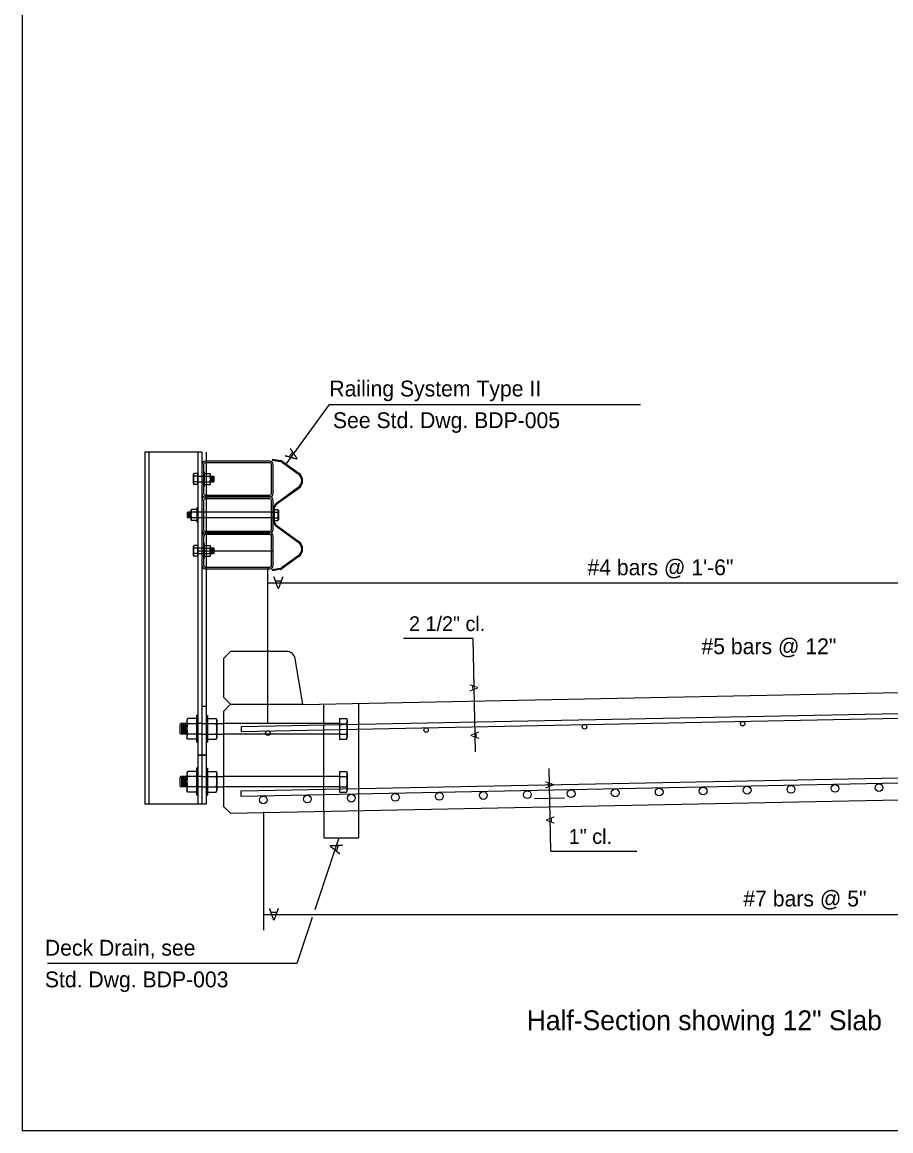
# Model space of a CAD drawing. Extents: x 1157 to 1185.5, y 1000.5 to 1021.5.
# Drawn here: x 1157 to 1165.23, y 1000.5 to 1011 of the extents above; entities that cross this region are included whole.
import ezdxf

# ---------------------------------------------------------------- set-up
doc = ezdxf.new("R2010")
doc.units = 0
for name, color, linetype in [('01-Slab', 7, 'Continuous'), ('02-Rebar', 7, 'Continuous'), ('03-Dimensions', 7, 'Continuous'), ('04-Hidden', 7, 'Continuous'), ('10-Sheet Border', 7, 'Continuous'), ('40-Pattern Areas', 7, 'Continuous'), ('41-Bearing Pads', 7, 'Continuous')]:
    doc.layers.add(name, color=color, linetype=linetype)

msp = doc.modelspace()

# ---------------------------------------------------------------- linework, layer by layer
at = {"layer": '01-Slab'}
for p, q in [((1158.975, 1005.04), (1158.908, 1004.973)), ((1158.908, 1004.973), (1158.908, 1004.607)), ((1159.504, 1005.04), (1158.975, 1005.04)), ((1159.658, 1004.54), (1159.587, 1004.97)), ((1159.659, 1004.538), (1169.075, 1004.727)), ((1158.908, 1004.607), (1158.975, 1004.54)), ((1158.975, 1004.54), (1158.908, 1004.473)), ((1158.908, 1004.473), (1158.908, 1003.573)), ((1158.975, 1003.508), (1169.075, 1003.71)), ((1158.975, 1003.508), (1158.908, 1003.573))]:
    msp.add_line(p, q, dxfattribs=at)
msp.add_arc((1159.504, 1004.957), 0.0833, 9.4854, 90, dxfattribs=at)
at = {"layer": '02-Rebar'}
for p, q in [((1158.663, 1005.993), (1159.378, 1005.993)), ((1169.075, 1004.526), (1159.075, 1004.326)), ((1159.076, 1004.283), (1169.076, 1004.483)), ((1159.075, 1004.326), (1159.076, 1004.283)), ((1159.074, 1003.72), (1169.074, 1003.92)), ((1169.075, 1003.867), (1159.075, 1003.667)), ((1159.075, 1003.667), (1159.074, 1003.72))]:
    msp.add_line(p, q, dxfattribs=at)
for centre, radius in [((1162.327, 1004.327), 0.0217), ((1163.826, 1004.356), 0.0217), ((1159.327, 1004.267), 0.0217), ((1160.827, 1004.296), 0.0217), ((1160.535, 1003.659), 0.0367), ((1160.952, 1003.668), 0.0367), ((1161.368, 1003.676), 0.0367), ((1161.785, 1003.684), 0.0367), ((1162.201, 1003.693), 0.0367), ((1162.618, 1003.701), 0.0367), ((1163.035, 1003.709), 0.0367), ((1163.451, 1003.718), 0.0367), ((1163.868, 1003.726), 0.0367), ((1164.284, 1003.734), 0.0367), ((1164.701, 1003.743), 0.0367), ((1165.117, 1003.751), 0.0367), ((1159.285, 1003.634), 0.0367), ((1159.702, 1003.642), 0.0367), ((1160.118, 1003.651), 0.0367)]:
    msp.add_circle(centre, radius, dxfattribs=at)
at = {"layer": '03-Dimensions'}
for p, q in [((1159.501, 1006.814), (1159.91, 1007.378)), ((1159.91, 1007.378), (1162.858, 1007.378)), ((1159.327, 1004.363), (1159.327, 1005.841)), ((1159.327, 1005.691), (1168.325, 1005.691)), ((1161.27, 1005.163), (1160.612, 1005.163)), ((1161.27, 1005.163), (1161.291, 1004.09)), ((1162.008, 1003.148), (1161.992, 1003.932)), ((1161.855, 1003.649), (1162.138, 1003.655)), ((1159.285, 1003.522), (1159.285, 1002.4)), ((1160.001, 1003.276), (1159.773, 1002.594)), ((1162.008, 1003.148), (1162.824, 1003.148)), ((1159.285, 1002.55), (1168.867, 1002.55)), ((1159.748, 1002.519), (1159.602, 1002.084)), ((1159.602, 1002.084), (1157.239, 1002.084))]:
    msp.add_line(p, q, dxfattribs=at)
at = {"layer": '04-Hidden'}
for p, q in [((1158.718, 1006.36), (1158.656, 1006.36)), ((1159.387, 1006.36), (1159.362, 1006.36)), ((1158.718, 1006.307), (1158.656, 1006.307)), ((1159.387, 1006.307), (1159.362, 1006.307)), ((1158.975, 1004.54), (1159.658, 1004.54)), ((1159.857, 1003.526), (1159.857, 1004.542)), ((1160.19, 1003.532), (1160.19, 1004.549)), ((1158.702, 1004.357), (1158.65, 1004.357)), ((1158.703, 1004.357), (1158.755, 1004.357)), ((1160.006, 1004.357), (1158.908, 1004.357)), ((1160.006, 1004.404), (1160.006, 1004.209)), ((1160.006, 1004.404), (1160.072, 1004.404)), ((1160.006, 1004.356), (1160.073, 1004.356)), ((1160.072, 1004.404), (1160.08, 1004.391)), ((1160.08, 1004.391), (1160.08, 1004.222)), ((1158.702, 1004.257), (1158.65, 1004.257)), ((1158.703, 1004.257), (1158.755, 1004.257)), ((1160.006, 1004.257), (1158.908, 1004.257)), ((1160.006, 1004.258), (1160.073, 1004.258)), ((1160.072, 1004.209), (1160.08, 1004.222)), ((1160.006, 1004.209), (1160.072, 1004.209)), ((1158.702, 1003.857), (1158.65, 1003.857)), ((1158.703, 1003.857), (1158.755, 1003.857)), ((1160.006, 1003.857), (1158.908, 1003.857)), ((1160.006, 1003.904), (1160.006, 1003.709)), ((1160.006, 1003.904), (1160.072, 1003.904)), ((1160.006, 1003.856), (1160.073, 1003.856)), ((1160.072, 1003.904), (1160.08, 1003.891)), ((1160.08, 1003.891), (1160.08, 1003.722)), ((1158.702, 1003.757), (1158.65, 1003.757)), ((1158.703, 1003.757), (1158.755, 1003.757)), ((1160.006, 1003.757), (1158.908, 1003.757)), ((1160.006, 1003.758), (1160.073, 1003.758)), ((1160.006, 1003.709), (1160.072, 1003.709)), ((1160.072, 1003.709), (1160.08, 1003.722))]:
    msp.add_line(p, q, dxfattribs=at)
for centre, radius, start, end in [((1160.038, 1004.38), 0.0423, 325.0996, 35.3036), ((1159.911, 1004.307), 0.169, 343.2007, 16.7993), ((1160.038, 1004.233), 0.0423, 324.6964, 34.9004), ((1160.038, 1003.88), 0.0423, 325.0996, 35.3036), ((1159.911, 1003.807), 0.169, 343.2007, 16.7993), ((1160.038, 1003.733), 0.0423, 324.6964, 34.9004)]:
    msp.add_arc(centre, radius, start, end, dxfattribs=at)
at = {"layer": '10-Sheet Border'}
for p in [(1157, 1021.5), (1185.5, 1000.5)]:
    msp.add_line(p, (1157, 1000.5), dxfattribs=at)
at = {"layer": '40-Pattern Areas'}
for p, q in [((1158.2, 1006.927), (1158.2, 1003.593)), ((1158.663, 1006.927), (1158.663, 1003.593)), ((1158.742, 1006.927), (1158.742, 1003.593)), ((1159.373, 1006.862), (1159.372, 1006.853)), ((1159.372, 1006.853), (1159.445, 1006.84)), ((1159.373, 1006.862), (1159.446, 1006.849)), ((1158.72, 1006.606), (1158.72, 1006.741)), ((1158.72, 1006.741), (1158.727, 1006.741)), ((1158.727, 1006.606), (1158.727, 1006.741)), ((1159.458, 1006.835), (1159.615, 1006.722)), ((1159.463, 1006.842), (1159.62, 1006.729)), ((1158.628, 1006.725), (1158.624, 1006.718)), ((1158.624, 1006.628), (1158.624, 1006.718)), ((1158.663, 1006.699), (1158.627, 1006.699)), ((1158.663, 1006.647), (1158.627, 1006.647)), ((1158.663, 1006.725), (1158.628, 1006.725)), ((1158.663, 1006.621), (1158.663, 1006.725)), ((1158.663, 1006.7), (1158.727, 1006.7)), ((1158.663, 1006.647), (1158.727, 1006.647)), ((1158.727, 1006.725), (1158.78, 1006.725)), ((1158.727, 1006.699), (1158.78, 1006.699)), ((1158.727, 1006.647), (1158.78, 1006.647)), ((1158.78, 1006.725), (1158.784, 1006.718)), ((1158.784, 1006.628), (1158.784, 1006.718)), ((1158.784, 1006.7), (1158.814, 1006.7)), ((1158.784, 1006.647), (1158.814, 1006.647)), ((1158.788, 1006.652), (1158.788, 1006.695)), ((1158.793, 1006.647), (1158.793, 1006.7)), ((1158.797, 1006.652), (1158.797, 1006.695)), ((1158.801, 1006.647), (1158.801, 1006.7)), ((1158.806, 1006.652), (1158.806, 1006.695)), ((1158.81, 1006.647), (1158.81, 1006.7)), ((1158.819, 1006.695), (1158.814, 1006.7)), ((1158.819, 1006.652), (1158.814, 1006.647)), ((1158.819, 1006.652), (1158.819, 1006.695)), ((1158.628, 1006.621), (1158.624, 1006.628)), ((1158.663, 1006.621), (1158.628, 1006.621)), ((1158.72, 1006.606), (1158.727, 1006.606)), ((1158.727, 1006.621), (1158.78, 1006.621)), ((1158.78, 1006.621), (1158.784, 1006.628)), ((1159.615, 1006.592), (1159.412, 1006.445)), ((1159.62, 1006.585), (1159.417, 1006.438)), ((1158.564, 1006.355), (1158.569, 1006.36)), ((1158.564, 1006.355), (1158.564, 1006.312)), ((1158.599, 1006.36), (1158.569, 1006.36)), ((1158.572, 1006.36), (1158.572, 1006.307)), ((1158.577, 1006.355), (1158.577, 1006.312)), ((1158.581, 1006.36), (1158.581, 1006.307)), ((1158.586, 1006.355), (1158.586, 1006.312)), ((1158.59, 1006.36), (1158.59, 1006.307)), ((1158.595, 1006.355), (1158.595, 1006.312)), ((1158.603, 1006.385), (1158.599, 1006.378)), ((1158.599, 1006.378), (1158.599, 1006.288)), ((1158.656, 1006.385), (1158.603, 1006.385)), ((1158.656, 1006.359), (1158.603, 1006.359)), ((1158.656, 1006.401), (1158.656, 1006.265)), ((1158.663, 1006.401), (1158.656, 1006.401)), ((1158.663, 1006.401), (1158.663, 1006.265)), ((1159.362, 1006.36), (1158.718, 1006.36)), ((1159.378, 1006.38), (1159.378, 1006.287)), ((1159.387, 1006.385), (1159.387, 1006.281)), ((1159.387, 1006.385), (1159.422, 1006.385)), ((1159.387, 1006.38), (1159.387, 1006.287)), ((1159.387, 1006.359), (1159.423, 1006.359)), ((1159.422, 1006.385), (1159.427, 1006.378)), ((1159.427, 1006.378), (1159.427, 1006.288)), ((1158.564, 1006.312), (1158.569, 1006.307)), ((1158.599, 1006.307), (1158.569, 1006.307)), ((1158.603, 1006.281), (1158.599, 1006.288)), ((1158.656, 1006.307), (1158.603, 1006.307)), ((1158.656, 1006.281), (1158.603, 1006.281)), ((1158.663, 1006.265), (1158.656, 1006.265)), ((1159.362, 1006.307), (1158.718, 1006.307)), ((1159.387, 1006.307), (1159.423, 1006.307)), ((1159.387, 1006.281), (1159.422, 1006.281)), ((1159.412, 1006.222), (1159.615, 1006.075)), ((1159.417, 1006.229), (1159.62, 1006.082)), ((1159.422, 1006.281), (1159.427, 1006.288)), ((1158.628, 1006.045), (1158.624, 1006.038)), ((1158.624, 1005.948), (1158.624, 1006.038)), ((1158.663, 1006.019), (1158.627, 1006.019)), ((1158.663, 1006.045), (1158.628, 1006.045)), ((1158.663, 1005.941), (1158.663, 1006.045)), ((1158.663, 1006.02), (1158.727, 1006.02)), ((1158.72, 1005.925), (1158.72, 1006.061)), ((1158.72, 1006.061), (1158.727, 1006.061)), ((1158.727, 1005.925), (1158.727, 1006.061)), ((1158.727, 1006.045), (1158.78, 1006.045)), ((1158.727, 1006.019), (1158.78, 1006.019)), ((1158.78, 1006.045), (1158.784, 1006.038)), ((1158.784, 1005.948), (1158.784, 1006.038)), ((1158.784, 1006.02), (1158.814, 1006.02)), ((1158.788, 1005.972), (1158.788, 1006.015)), ((1158.793, 1005.967), (1158.793, 1006.02)), ((1158.797, 1005.972), (1158.797, 1006.015)), ((1158.801, 1005.967), (1158.801, 1006.02)), ((1158.806, 1005.972), (1158.806, 1006.015)), ((1158.81, 1005.967), (1158.81, 1006.02)), ((1158.819, 1006.015), (1158.814, 1006.02)), ((1158.819, 1005.972), (1158.819, 1006.015)), ((1158.628, 1005.941), (1158.624, 1005.948)), ((1158.663, 1005.967), (1158.627, 1005.967)), ((1158.663, 1005.941), (1158.628, 1005.941)), ((1158.663, 1005.967), (1158.727, 1005.967)), ((1158.72, 1005.925), (1158.727, 1005.925)), ((1158.727, 1005.967), (1158.78, 1005.967)), ((1158.727, 1005.941), (1158.78, 1005.941)), ((1158.78, 1005.941), (1158.784, 1005.948)), ((1158.784, 1005.967), (1158.814, 1005.967)), ((1158.819, 1005.972), (1158.814, 1005.967)), ((1159.615, 1005.945), (1159.458, 1005.832)), ((1159.62, 1005.938), (1159.463, 1005.825)), ((1159.445, 1005.826), (1159.372, 1005.813)), ((1159.373, 1005.805), (1159.372, 1005.813)), ((1159.446, 1005.818), (1159.373, 1005.805)), ((1158.65, 1004.434), (1158.65, 1004.18)), ((1158.663, 1004.434), (1158.65, 1004.434)), ((1158.663, 1004.434), (1158.663, 1004.18)), ((1158.742, 1004.434), (1158.742, 1004.18)), ((1158.742, 1004.434), (1158.755, 1004.434)), ((1158.755, 1004.434), (1158.755, 1004.18)), ((1158.493, 1004.347), (1158.503, 1004.357)), ((1158.493, 1004.347), (1158.493, 1004.267)), ((1158.56, 1004.357), (1158.503, 1004.357)), ((1158.51, 1004.357), (1158.51, 1004.257)), ((1158.518, 1004.347), (1158.518, 1004.267)), ((1158.526, 1004.357), (1158.526, 1004.257)), ((1158.535, 1004.347), (1158.535, 1004.267)), ((1158.543, 1004.357), (1158.543, 1004.257)), ((1158.551, 1004.347), (1158.551, 1004.267)), ((1158.568, 1004.404), (1158.56, 1004.391)), ((1158.56, 1004.391), (1158.56, 1004.222)), ((1158.65, 1004.356), (1158.567, 1004.356)), ((1158.65, 1004.404), (1158.568, 1004.404)), ((1158.755, 1004.404), (1158.837, 1004.404)), ((1158.755, 1004.357), (1158.838, 1004.357)), ((1158.837, 1004.404), (1158.845, 1004.391)), ((1158.845, 1004.391), (1158.845, 1004.222)), ((1158.845, 1004.357), (1158.908, 1004.357)), ((1158.493, 1004.267), (1158.503, 1004.257)), ((1158.56, 1004.257), (1158.503, 1004.257)), ((1158.568, 1004.209), (1158.56, 1004.222)), ((1158.65, 1004.258), (1158.567, 1004.258)), ((1158.755, 1004.258), (1158.838, 1004.258)), ((1158.837, 1004.209), (1158.845, 1004.222)), ((1158.845, 1004.257), (1158.908, 1004.257)), ((1158.65, 1004.209), (1158.568, 1004.209)), ((1158.663, 1004.18), (1158.65, 1004.18)), ((1158.742, 1004.18), (1158.755, 1004.18)), ((1158.755, 1004.209), (1158.837, 1004.209)), ((1158.742, 1004.057), (1158.663, 1004.057)), ((1158.663, 1004.057), (1158.742, 1004.057)), ((1158.65, 1003.934), (1158.65, 1003.68)), ((1158.663, 1003.934), (1158.65, 1003.934)), ((1158.663, 1003.934), (1158.663, 1003.68)), ((1158.742, 1003.934), (1158.742, 1003.68)), ((1158.742, 1003.934), (1158.755, 1003.934)), ((1158.755, 1003.934), (1158.755, 1003.68)), ((1158.493, 1003.847), (1158.503, 1003.857)), ((1158.493, 1003.847), (1158.493, 1003.767)), ((1158.56, 1003.857), (1158.503, 1003.857)), ((1158.51, 1003.857), (1158.51, 1003.757)), ((1158.518, 1003.847), (1158.518, 1003.767)), ((1158.526, 1003.857), (1158.526, 1003.757)), ((1158.535, 1003.847), (1158.535, 1003.767)), ((1158.543, 1003.857), (1158.543, 1003.757)), ((1158.551, 1003.847), (1158.551, 1003.767)), ((1158.568, 1003.904), (1158.56, 1003.891)), ((1158.56, 1003.891), (1158.56, 1003.722)), ((1158.65, 1003.856), (1158.567, 1003.856)), ((1158.65, 1003.904), (1158.568, 1003.904)), ((1158.755, 1003.904), (1158.837, 1003.904)), ((1158.755, 1003.856), (1158.838, 1003.856)), ((1158.837, 1003.904), (1158.845, 1003.891)), ((1158.845, 1003.891), (1158.845, 1003.722)), ((1158.845, 1003.857), (1158.908, 1003.857)), ((1158.493, 1003.767), (1158.503, 1003.757)), ((1158.56, 1003.757), (1158.503, 1003.757)), ((1158.568, 1003.709), (1158.56, 1003.722)), ((1158.65, 1003.758), (1158.567, 1003.758)), ((1158.65, 1003.709), (1158.568, 1003.709)), ((1158.755, 1003.758), (1158.838, 1003.758)), ((1158.755, 1003.709), (1158.837, 1003.709)), ((1158.837, 1003.709), (1158.845, 1003.722)), ((1158.845, 1003.757), (1158.908, 1003.757)), ((1158.663, 1003.68), (1158.65, 1003.68)), ((1158.742, 1003.68), (1158.755, 1003.68))]:
    msp.add_line(p, q, dxfattribs=at)
for centre, radius, start, end in [((1159.439, 1006.808), 0.042, 54.1759, 79.93), ((1159.439, 1006.808), 0.0333, 54.1759, 79.93), ((1158.646, 1006.712), 0.0225, 144.6964, 214.9004), ((1158.714, 1006.673), 0.0903, 163.2007, 196.7993), ((1158.646, 1006.634), 0.0225, 145.0996, 215.3036), ((1158.761, 1006.712), 0.0225, 325.0996, 35.3036), ((1158.693, 1006.673), 0.0903, 343.2007, 16.7993), ((1158.761, 1006.634), 0.0225, 324.6964, 34.9004), ((1159.568, 1006.657), 0.08, 305.8137, 54.1863), ((1159.568, 1006.657), 0.0887, 305.8137, 54.1863), ((1159.458, 1006.38), 0.08, 125.8083, 180.0121), ((1159.458, 1006.38), 0.0713, 125.8083, 180.0121), ((1158.622, 1006.372), 0.0225, 144.6964, 214.9004), ((1158.689, 1006.333), 0.0903, 163.2007, 196.7993), ((1159.404, 1006.372), 0.0225, 325.0996, 35.3036), ((1159.336, 1006.333), 0.0903, 343.2007, 16.7993), ((1158.622, 1006.294), 0.0225, 145.0996, 215.3036), ((1159.458, 1006.287), 0.08, 179.9879, 234.1917), ((1159.458, 1006.287), 0.0713, 179.9879, 234.1917), ((1159.404, 1006.294), 0.0225, 324.6964, 34.9004), ((1158.646, 1006.032), 0.0225, 144.6964, 214.9004), ((1158.714, 1005.993), 0.0903, 163.2007, 196.7993), ((1158.761, 1006.032), 0.0225, 325.0996, 35.3036), ((1158.693, 1005.993), 0.0903, 343.2007, 16.7993), ((1159.568, 1006.01), 0.08, 305.8137, 54.1863), ((1159.568, 1006.01), 0.0887, 305.8137, 54.1863), ((1158.646, 1005.954), 0.0225, 145.0996, 215.3036), ((1158.761, 1005.954), 0.0225, 324.6964, 34.9004), ((1159.439, 1005.859), 0.0333, 279.9753, 305.8029), ((1159.439, 1005.859), 0.042, 279.9753, 305.8029), ((1158.602, 1004.38), 0.0423, 144.6964, 214.9004), ((1158.729, 1004.307), 0.169, 163.2007, 196.7993), ((1158.803, 1004.38), 0.0423, 325.0996, 35.3036), ((1158.676, 1004.307), 0.169, 343.2007, 16.7993), ((1158.602, 1004.233), 0.0423, 145.0996, 215.3036), ((1158.803, 1004.233), 0.0423, 324.6964, 34.9004), ((1158.602, 1003.88), 0.0423, 144.6964, 214.9004), ((1158.729, 1003.807), 0.169, 163.2007, 196.7993), ((1158.803, 1003.88), 0.0423, 325.0996, 35.3036), ((1158.676, 1003.807), 0.169, 343.2007, 16.7993), ((1158.602, 1003.733), 0.0423, 145.0996, 215.3036), ((1158.803, 1003.733), 0.0423, 324.6964, 34.9004)]:
    msp.add_arc(centre, radius, start, end, dxfattribs=at)
at = {"layer": '41-Bearing Pads'}
for p, q in [((1158.702, 1006.927), (1158.162, 1006.927)), ((1158.162, 1006.927), (1158.162, 1003.593)), ((1158.702, 1006.927), (1158.702, 1004.54)), ((1158.702, 1006.811), (1158.702, 1006.535)), ((1158.718, 1006.811), (1158.718, 1006.535)), ((1159.346, 1006.843), (1158.734, 1006.843)), ((1159.346, 1006.827), (1158.734, 1006.827)), ((1159.362, 1006.535), (1159.362, 1006.811)), ((1159.378, 1006.535), (1159.378, 1006.811)), ((1158.702, 1006.471), (1158.702, 1006.195)), ((1158.718, 1006.471), (1158.718, 1006.419)), ((1158.734, 1006.519), (1159.346, 1006.519)), ((1158.734, 1006.503), (1159.346, 1006.503)), ((1159.346, 1006.503), (1158.734, 1006.503)), ((1159.346, 1006.487), (1158.734, 1006.487)), ((1159.362, 1006.419), (1159.362, 1006.471)), ((1159.378, 1006.195), (1159.378, 1006.471)), ((1158.718, 1006.419), (1158.718, 1006.251)), ((1159.362, 1006.251), (1159.362, 1006.419)), ((1158.718, 1006.251), (1158.718, 1006.195)), ((1159.362, 1006.195), (1159.362, 1006.251)), ((1158.702, 1006.131), (1158.702, 1005.855)), ((1158.718, 1006.131), (1158.718, 1005.855)), ((1158.734, 1006.179), (1159.346, 1006.179)), ((1158.734, 1006.163), (1159.346, 1006.163)), ((1159.346, 1006.163), (1158.734, 1006.163)), ((1159.346, 1006.147), (1158.734, 1006.147)), ((1159.362, 1005.855), (1159.362, 1006.131)), ((1159.378, 1005.855), (1159.378, 1006.131)), ((1158.734, 1005.839), (1159.346, 1005.839)), ((1158.734, 1005.823), (1159.346, 1005.823)), ((1158.702, 1004.54), (1158.702, 1003.593)), ((1158.742, 1004.52), (1158.702, 1004.52)), ((1158.742, 1004.52), (1158.742, 1003.593)), ((1158.742, 1003.593), (1158.162, 1003.593)), ((1159.857, 1003.526), (1159.857, 1003.276)), ((1160.19, 1003.276), (1160.19, 1003.532)), ((1159.857, 1003.276), (1160.19, 1003.276))]:
    msp.add_line(p, q, dxfattribs=at)
for centre, radius, start, end in [((1158.734, 1006.811), 0.032, 90, 180), ((1158.734, 1006.811), 0.016, 90, 180), ((1159.346, 1006.811), 0.032, 0, 90), ((1159.346, 1006.811), 0.016, 0, 90), ((1158.734, 1006.535), 0.032, 180, 270), ((1158.734, 1006.535), 0.016, 180, 270), ((1159.346, 1006.535), 0.032, 270, 0), ((1159.346, 1006.535), 0.016, 270, 0), ((1158.734, 1006.471), 0.032, 90, 180), ((1158.734, 1006.471), 0.016, 90, 180), ((1159.346, 1006.471), 0.032, 0, 90), ((1159.346, 1006.471), 0.016, 0, 90), ((1158.734, 1006.195), 0.032, 180, 270), ((1158.734, 1006.131), 0.032, 90, 180), ((1158.734, 1006.195), 0.016, 180, 270), ((1158.734, 1006.131), 0.016, 90, 180), ((1159.346, 1006.195), 0.032, 270, 0), ((1159.346, 1006.195), 0.016, 270, 0), ((1159.346, 1006.131), 0.032, 0, 90), ((1159.346, 1006.131), 0.016, 0, 90), ((1158.734, 1005.855), 0.032, 180, 270), ((1158.734, 1005.855), 0.016, 180, 270), ((1159.346, 1005.855), 0.032, 270, 0), ((1159.346, 1005.855), 0.016, 270, 0)]:
    msp.add_arc(centre, radius, start, end, dxfattribs=at)

# ---------------------------------------------------------------- texts
at = {"layer": '03-Dimensions'}
for s, height, p in [('Railing System Type II', 0.15, (1159.91, 1007.455)), ('See Std. Dwg. BDP-005', 0.15, (1159.944, 1007.155)), ('#4 bars @ 1\'-6"', 0.15, (1162.355, 1005.762)), ('2 1/2" cl.', 0.14, (1160.665, 1005.233)), ('#5 bars @ 12"', 0.15, (1163.435, 1005.014)), ('1" cl.', 0.14, (1162.178, 1003.218)), ('#7 bars @ 5"', 0.15, (1163.832, 1002.625)), ('Deck Drain, see', 0.15, (1157.215, 1002.159)), ('Std. Dwg. BDP-003', 0.15, (1157.215, 1001.859))]:
    msp.add_text(s, height=height, dxfattribs=at).set_placement(p)
for height, rotation, p in [(0.112, 234.0786, (1159.544, 1006.969)), (0.112, 180, (1159.477, 1005.747)), (0.0798, 271.1453, (1161.239, 1004.731)), (0.0798, 91.1453, (1161.329, 1004.211)), (0.0798, 271.1458, (1161.955, 1003.812)), (0.0798, 91.1458, (1162.043, 1003.408)), (0.113, 71.505, (1160.007, 1003.115)), (0.112, 180, (1159.435, 1002.607))]:
    msp.add_text('A', height=height, rotation=rotation, dxfattribs=at).set_placement(p)
at = {"layer": '41-Bearing Pads'}
msp.add_text('Half-Section showing 12" Slab', height=0.1875, dxfattribs=at).set_placement((1161.78, 1001.453))

doc.saveas('drawing.dxf')
